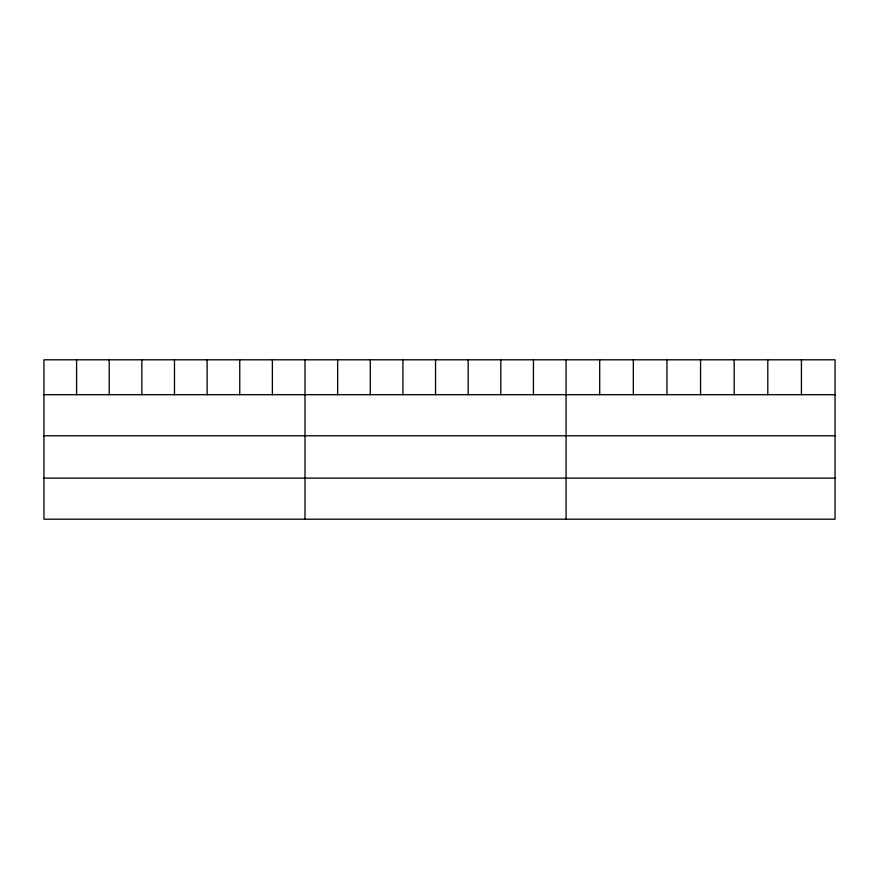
<?xml version="1.0" encoding="UTF-8"?>
<svg xmlns="http://www.w3.org/2000/svg" width="879" height="879" viewBox="0 0 879 879"><rect width="100%" height="100%" fill="white"/><g stroke="black" fill="none" stroke-linecap="round" stroke-linejoin="round"><path stroke-width="1.32" d="M835.05 394.693L835.05 519.203L43.95 519.203L43.95 359.797L835.05 359.797L835.05 394.693L43.95 394.693M43.95 435.786L835.05 435.786M43.95 478.121L835.05 478.121M801.428 359.797L801.428 394.693M767.806 359.797L767.806 394.693M734.185 359.797L734.185 394.693M700.563 359.797L700.563 394.693M666.941 359.797L666.941 394.693M633.319 359.797L633.319 394.693M599.698 359.797L599.698 394.693M566.076 359.797L566.076 519.203M533.443 359.797L533.443 394.693M500.81 359.797L500.81 394.693M468.177 359.797L468.177 394.693M435.544 359.797L435.544 394.693M402.912 359.797L402.912 394.693M370.279 359.797L370.279 394.693M337.646 359.797L337.646 394.693M305.013 359.797L305.013 519.203M272.38 359.797L272.38 394.693M239.747 359.797L239.747 394.693M207.114 359.797L207.114 394.693M174.481 359.797L174.481 394.693M141.849 359.797L141.849 394.693M109.216 359.797L109.216 394.693M76.583 359.797L76.583 394.693"/></g></svg>
